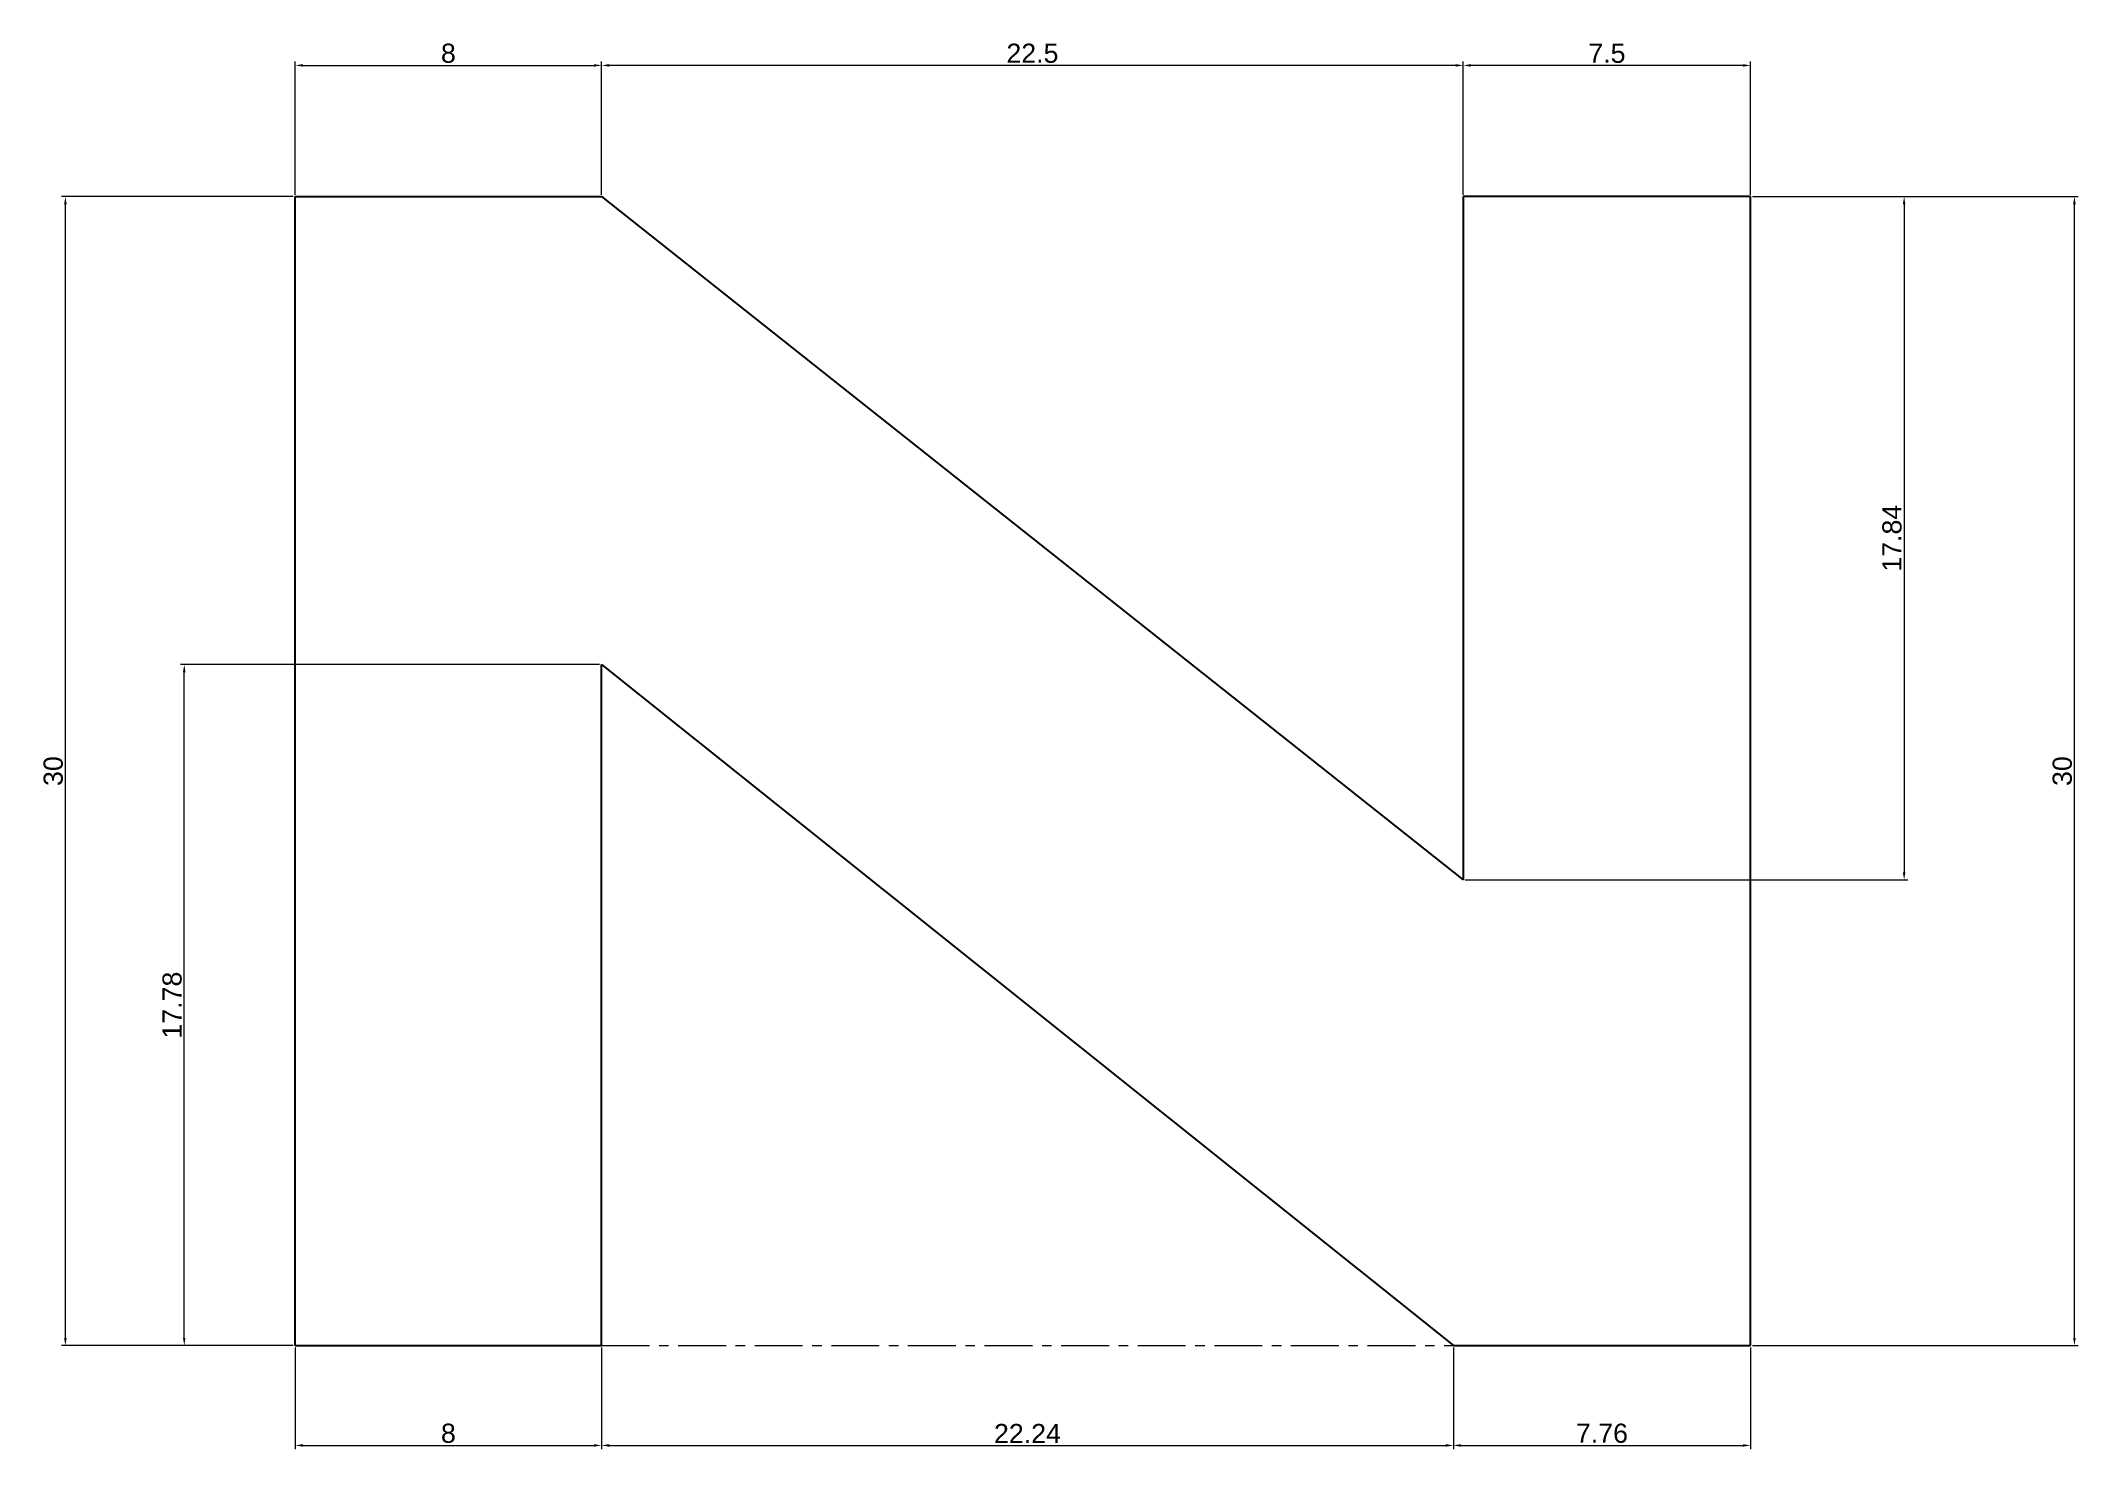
# Model space of a CAD drawing. Header units: millimetres. Extents: x -6.6 to 46.6, y -2.7 to 34.1.
import ezdxf

# ---------------------------------------------------------------- set-up
doc = ezdxf.new("R2010")
doc.units = ezdxf.units.MM
doc.header["$MEASUREMENT"] = 0
doc.linetypes.add('CENTER', pattern=[2, 1.25, -0.25, 0.25, -0.25])
doc.layers.add('AM_5', color=3, linetype='Continuous', lineweight=15)
doc.layers.add('AM_7', color=4, linetype='CENTER', lineweight=15)
doc.styles.get("Standard").update_dxf_attribs({"font": 'arial.ttf'})
doc.dimstyles.new('AM_ANSI$0', dxfattribs={"dimtxt": 0.5, "dimasz": 0.2, "dimexe": 0.1, "dimexo": 0.05, "dimgap": 0.06, "dimtad": 1, "dimtoh": 1, "dimzin": 9, "dimdsep": 46, "dimtxsty": 'Standard', "dimcen": 0, "dimclrd": 256, "dimclre": 256, "dimclrt": 2, "dimadec": 0, "dimazin": 2, "dimtp": 0.1, "dimtm": 0.1, "dimtfac": 0.71, "dimtofl": 0, "dimtmove": 0, "dimatfit": 3, "dimfxl": 1, "dimtolj": 1, "dimtzin": 7, "dimlwd": -1, "dimlwe": -1, "dimarcsym": 1})

# ---------------------------------------------------------------- blocks, each defined once
blk = doc.blocks.new('*D5')
at = {"layer": 'AM_5', "transparency": 16777216}
for p, q in [((0, -0.05), (0, -2.706)), ((8, -0.05), (8, -2.706)), ((0.2, -2.606), (7.8, -2.606))]:
    blk.add_line(p, q, dxfattribs=at)
for points in [[(0.2, -2.573), (0.2, -2.64), (0, -2.606)], [(7.8, -2.573), (7.8, -2.64), (8, -2.606)]]:
    blk.add_solid(points, dxfattribs=at)
at = {"layer": 'Defpoints', "color": 0, "transparency": 16777216}
for p in [(0, 0), (8, 0), (8, -2.606)]:
    blk.add_point(p, dxfattribs=at)
at = {"layer": 'AM_5', "color": 2, "transparency": 16777216, "insert": (4, -2.291), "char_height": 0.5, "attachment_point": 5}
blk.add_mtext('\\A1;8', dxfattribs=at)
blk = doc.blocks.new('*D7')
at = {"layer": 'AM_5', "transparency": 16777216}
for p, q in [((8, -0.05), (8, -2.706)), ((30.24, -0.05), (30.24, -2.706)), ((8.2, -2.606), (30.04, -2.606))]:
    blk.add_line(p, q, dxfattribs=at)
for points in [[(8.2, -2.573), (8.2, -2.64), (8, -2.606)], [(30.04, -2.573), (30.04, -2.64), (30.24, -2.606)]]:
    blk.add_solid(points, dxfattribs=at)
at = {"layer": 'Defpoints', "color": 0, "transparency": 16777216}
for p in [(8, 0), (30.24, 0), (30.24, -2.606)]:
    blk.add_point(p, dxfattribs=at)
at = {"layer": 'AM_5', "color": 2, "transparency": 16777216, "insert": (19.12, -2.295), "char_height": 0.5, "attachment_point": 5}
blk.add_mtext('\\A1;22.24', dxfattribs=at)
blk = doc.blocks.new('*D8')
at = {"layer": 'AM_5', "transparency": 16777216}
for p, q in [((30.24, -0.05), (30.24, -2.706)), ((38, -0.05), (38, -2.706)), ((30.44, -2.606), (37.8, -2.606))]:
    blk.add_line(p, q, dxfattribs=at)
for points in [[(30.44, -2.573), (30.44, -2.64), (30.24, -2.606)], [(37.8, -2.573), (37.8, -2.64), (38, -2.606)]]:
    blk.add_solid(points, dxfattribs=at)
at = {"layer": 'Defpoints', "color": 0, "transparency": 16777216}
for p in [(30.24, 0), (38, 0), (38, -2.606)]:
    blk.add_point(p, dxfattribs=at)
at = {"layer": 'AM_5', "color": 2, "transparency": 16777216, "insert": (34.12, -2.291), "char_height": 0.5, "attachment_point": 5}
blk.add_mtext('\\A1;7.76', dxfattribs=at)
blk = doc.blocks.new('*D9')
at = {"layer": 'AM_5', "transparency": 16777216}
for p, q in [((38.05, 30), (46.556, 30)), ((46.456, 0.2), (46.456, 29.8)), ((38.05, 0), (46.556, 0))]:
    blk.add_line(p, q, dxfattribs=at)
for points in [[(46.423, 29.8), (46.49, 29.8), (46.456, 30)], [(46.423, 0.2), (46.49, 0.2), (46.456, 0)]]:
    blk.add_solid(points, dxfattribs=at)
at = {"layer": 'Defpoints', "color": 0, "transparency": 16777216}
for p in [(38, 30), (46.456, 30), (38, 0)]:
    blk.add_point(p, dxfattribs=at)
at = {"layer": 'AM_5', "color": 2, "transparency": 16777216, "insert": (46.141, 15), "char_height": 0.5, "attachment_point": 5, "rotation": 90}
blk.add_mtext('\\A1;30', dxfattribs=at)
blk = doc.blocks.new('*D10')
at = {"layer": 'AM_5', "transparency": 16777216}
for p, q in [((38.05, 30), (42.11, 30)), ((42.01, 29.8), (42.01, 12.36)), ((30.55, 12.16), (42.11, 12.16))]:
    blk.add_line(p, q, dxfattribs=at)
for points in [[(41.976, 29.8), (42.043, 29.8), (42.01, 30)], [(41.976, 12.36), (42.043, 12.36), (42.01, 12.16)]]:
    blk.add_solid(points, dxfattribs=at)
at = {"layer": 'Defpoints', "color": 0, "transparency": 16777216}
for p in [(38, 30), (30.5, 12.16), (42.01, 12.16)]:
    blk.add_point(p, dxfattribs=at)
at = {"layer": 'AM_5', "color": 2, "transparency": 16777216, "insert": (41.694, 21.08), "char_height": 0.5, "attachment_point": 5, "rotation": 90}
blk.add_mtext('\\A1;17.84', dxfattribs=at)
blk = doc.blocks.new('*D11')
at = {"layer": 'AM_5', "transparency": 16777216}
for p, q in [((30.5, 30.05), (30.5, 33.526)), ((38, 30.05), (38, 33.526)), ((37.8, 33.426), (30.7, 33.426))]:
    blk.add_line(p, q, dxfattribs=at)
for points in [[(30.7, 33.459), (30.7, 33.393), (30.5, 33.426)], [(37.8, 33.459), (37.8, 33.393), (38, 33.426)]]:
    blk.add_solid(points, dxfattribs=at)
at = {"layer": 'Defpoints', "color": 0, "transparency": 16777216}
for p in [(30.5, 33.426), (30.5, 30), (38, 30)]:
    blk.add_point(p, dxfattribs=at)
at = {"layer": 'AM_5', "color": 2, "transparency": 16777216, "insert": (34.25, 33.74), "char_height": 0.5, "attachment_point": 5}
blk.add_mtext('\\A1;7.5', dxfattribs=at)
blk = doc.blocks.new('*D12')
at = {"layer": 'AM_5', "transparency": 16777216}
for p, q in [((8, 30.05), (8, 33.526)), ((30.5, 30.05), (30.5, 33.526)), ((30.3, 33.426), (8.2, 33.426))]:
    blk.add_line(p, q, dxfattribs=at)
for points in [[(8.2, 33.459), (8.2, 33.393), (8, 33.426)], [(30.3, 33.459), (30.3, 33.393), (30.5, 33.426)]]:
    blk.add_solid(points, dxfattribs=at)
at = {"layer": 'Defpoints', "color": 0, "transparency": 16777216}
for p in [(8, 33.426), (8, 30), (30.5, 30)]:
    blk.add_point(p, dxfattribs=at)
at = {"layer": 'AM_5', "color": 2, "transparency": 16777216, "insert": (19.25, 33.741), "char_height": 0.5, "attachment_point": 5}
blk.add_mtext('\\A1;22.5', dxfattribs=at)
blk = doc.blocks.new('*D13')
at = {"layer": 'AM_5', "transparency": 16777216}
for p, q in [((0, 30.05), (0, 33.526)), ((8, 30.05), (8, 33.526)), ((0.2, 33.426), (7.8, 33.426))]:
    blk.add_line(p, q, dxfattribs=at)
for points in [[(0.2, 33.459), (0.2, 33.393), (0, 33.426)], [(7.8, 33.459), (7.8, 33.393), (8, 33.426)]]:
    blk.add_solid(points, dxfattribs=at)
at = {"layer": 'Defpoints', "color": 0, "transparency": 16777216}
for p in [(8, 33.426), (0, 30), (8, 30)]:
    blk.add_point(p, dxfattribs=at)
at = {"layer": 'AM_5', "color": 2, "transparency": 16777216, "insert": (4, 33.741), "char_height": 0.5, "attachment_point": 5}
blk.add_mtext('\\A1;8', dxfattribs=at)
blk = doc.blocks.new('*D14')
at = {"layer": 'AM_5', "transparency": 16777216}
for p, q in [((-0.05, 30), (-6.1, 30)), ((-6, 0.2), (-6, 29.8)), ((-0.05, 0), (-6.1, 0))]:
    blk.add_line(p, q, dxfattribs=at)
for points in [[(-6.033, 29.8), (-5.966, 29.8), (-6, 30)], [(-6.033, 0.2), (-5.966, 0.2), (-6, 0)]]:
    blk.add_solid(points, dxfattribs=at)
at = {"layer": 'Defpoints', "color": 0, "transparency": 16777216}
for p in [(-6, 30), (0, 30), (0, 0)]:
    blk.add_point(p, dxfattribs=at)
at = {"layer": 'AM_5', "color": 2, "transparency": 16777216, "insert": (-6.315, 15), "char_height": 0.5, "attachment_point": 5, "rotation": 90}
blk.add_mtext('\\A1;30', dxfattribs=at)
blk = doc.blocks.new('*D15')
at = {"layer": 'AM_5', "transparency": 16777216}
for p, q in [((7.95, 17.78), (-2.996, 17.78)), ((-2.896, 0.2), (-2.896, 17.58)), ((-0.05, 0), (-2.996, 0))]:
    blk.add_line(p, q, dxfattribs=at)
for points in [[(-2.93, 17.58), (-2.863, 17.58), (-2.896, 17.78)], [(-2.93, 0.2), (-2.863, 0.2), (-2.896, 0)]]:
    blk.add_solid(points, dxfattribs=at)
at = {"layer": 'Defpoints', "color": 0, "transparency": 16777216}
for p in [(-2.896, 17.78), (8, 17.78), (0, 0)]:
    blk.add_point(p, dxfattribs=at)
at = {"layer": 'AM_5', "color": 2, "transparency": 16777216, "insert": (-3.212, 8.89), "char_height": 0.5, "attachment_point": 5, "rotation": 90}
blk.add_mtext('\\A1;17.78', dxfattribs=at)

msp = doc.modelspace()

# ---------------------------------------------------------------- linework, layer by layer
for p, q in [((0, 0), (0, 30)), ((0, 30), (8, 30)), ((8, 30), (30.5, 12.16)), ((38, 30), (30.5, 30)), ((30.5, 30), (30.5, 12.16)), ((38, 0), (38, 30)), ((8, 0), (8, 17.78)), ((8, 17.78), (30.24, 0)), ((0, 0), (8, 0)), ((30.24, 0), (38, 0))]:
    msp.add_line(p, q)
at = {"layer": 'AM_7'}
msp.add_line((8, 0), (30.24, 0), dxfattribs=at)

# ---------------------------------------------------------------- dimensions: what is measured, and where the dimension line sits
at = {"layer": 'AM_5'}
for base, p1, p2, angle, picture, middle in [((8, 33.426), (0, 30), (8, 30), 0, '*D13', (4, 33.741)), ((30.5, 33.426), (38, 30), (30.5, 30), 0, '*D11', (34.25, 33.74)), ((-6, 30), (0, 0), (0, 30), 90, '*D14', (-6.315, 15)), ((42.01, 12.16), (38, 30), (30.5, 12.16), 90, '*D10', (41.694, 21.08)), ((46.456, 30), (38, 0), (38, 30), 90, '*D9', (46.141, 15)), ((-2.896, 17.78), (0, 0), (8, 17.78), 90, '*D15', (-3.212, 8.89)), ((38, -2.606), (30.24, 0), (38, 0), 0, '*D8', (34.12, -2.291))]:
    dim = msp.add_linear_dim(base=base, p1=p1, p2=p2, angle=angle, dimstyle='AM_ANSI$0', dxfattribs=at)
    dim.commit()
    dim.dimension.update_dxf_attribs({"geometry": picture, "text_midpoint": middle})
dim = msp.add_linear_dim(base=(8, 33.426), p1=(30.5, 30), p2=(8, 30), dimstyle='AM_ANSI$0', dxfattribs=at)
dim.commit()
dim.dimension.update_dxf_attribs({"geometry": '*D12', "text_midpoint": (19.25, 33.741)})
for base, p1, p2, picture, middle in [((8, -2.606), (0, 0), (8, 0), '*D5', (4, -2.291)), ((30.24, -2.606), (8, 0), (30.24, 0), '*D7', (19.12, -2.295))]:
    dim = msp.add_linear_dim(base=base, p1=p1, p2=p2, angle=0, dimstyle='AM_ANSI$0', override={"dimpost": ''}, dxfattribs=at)
    dim.commit()
    dim.dimension.update_dxf_attribs({"geometry": picture, "text_midpoint": middle})

doc.saveas('drawing.dxf')
